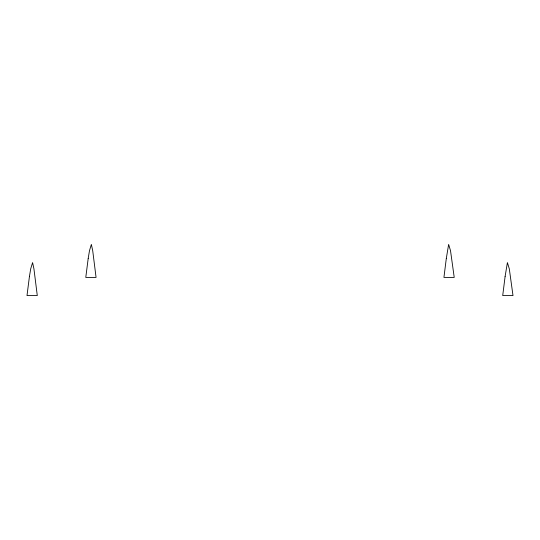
<?xml version="1.0" encoding="UTF-8"?>
<svg xmlns="http://www.w3.org/2000/svg" width="540" height="540" viewBox="0 0 540 540"><rect width="100%" height="100%" fill="white"/><g stroke="black" fill="none" stroke-linecap="round" stroke-linejoin="round"><path stroke-width="0.81" d="M446.31 258.451L443.934 277.412L454.221 277.412L450.515 250.681L448.632 244.424L446.31 258.451M505.089 276.608L502.713 295.576L513 295.576L509.301 268.839L507.411 262.589L505.089 276.608M29.416 276.608L27 295.576L37.287 295.576L33.932 268.839L32.589 262.589L30.699 268.839L29.416 276.608M88.196 258.451L85.779 277.412L96.066 277.412L92.711 250.681L91.368 244.424L89.485 250.681L88.196 258.451"/></g></svg>
